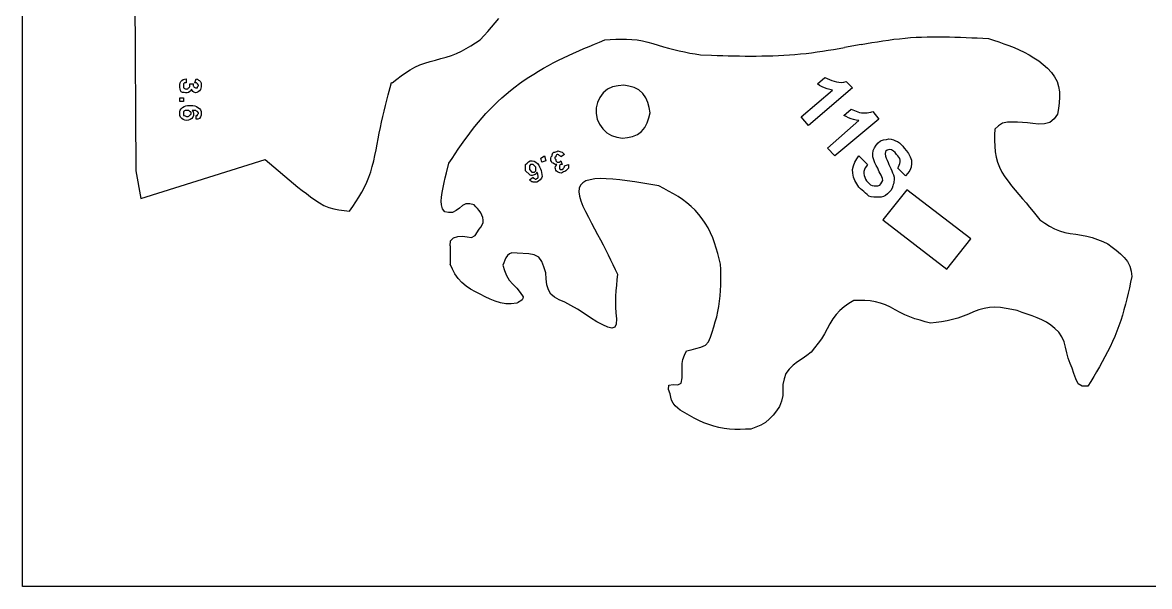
# Model space of a CAD drawing. Extents: x -314 to 250, y -186 to 186.
# Drawn here: x -314.4 to -239.8, y -184.2 to -146.9 of the extents above; entities that cross this region are included whole.
import ezdxf

# ---------------------------------------------------------------- set-up
doc = ezdxf.new("R2010")
doc.units = 0
doc.header["$MEASUREMENT"] = 0
doc.layers.get('0').update_dxf_attribs({"linetype": 'CONTINUOUS'})

msp = doc.modelspace()

# ---------------------------------------------------------------- linework, layer by layer
for p, q in [((-314.385, -184.209), (-314.385, -3.625)), ((-307.476, -47.812), (-306.89, -156.696)), ((-283.338, -147.182), (-283.093, -146.899)), ((-283.093, -146.899), (-282.85, -146.615)), ((-283.832, -147.746), (-283.585, -147.465)), ((-283.585, -147.465), (-283.338, -147.182)), ((-285.015, -148.595), (-284.701, -148.412)), ((-284.701, -148.412), (-284.389, -148.222)), ((-284.389, -148.222), (-284.08, -148.027)), ((-284.08, -148.027), (-283.832, -147.746)), ((-277.218, -148.603), (-276.874, -148.457)), ((-276.874, -148.457), (-276.529, -148.313)), ((-276.529, -148.313), (-276.184, -148.17)), ((-276.184, -148.17), (-275.838, -148.027)), ((-275.838, -148.027), (-275.477, -148.003)), ((-275.477, -148.003), (-275.116, -147.983)), ((-275.116, -147.983), (-274.757, -147.971)), ((-274.757, -147.971), (-274.399, -147.973)), ((-274.399, -147.973), (-274.043, -147.992)), ((-274.043, -147.992), (-273.691, -148.032)), ((-273.691, -148.032), (-273.341, -148.096)), ((-273.341, -148.096), (-272.994, -148.179)), ((-272.994, -148.179), (-272.649, -148.275)), ((-272.649, -148.275), (-272.304, -148.378)), ((-272.304, -148.378), (-271.959, -148.482)), ((-258.878, -148.335), (-259.967, -148.53)), ((-258.878, -148.335), (-258.514, -148.271)), ((-258.514, -148.271), (-258.151, -148.209)), ((-258.151, -148.209), (-257.787, -148.149)), ((-257.787, -148.149), (-257.423, -148.092)), ((-257.423, -148.092), (-257.059, -148.04)), ((-257.059, -148.04), (-256.695, -147.991)), ((-256.695, -147.991), (-256.33, -147.948)), ((-256.33, -147.948), (-255.965, -147.911)), ((-255.965, -147.911), (-255.599, -147.88)), ((-255.599, -147.88), (-255.233, -147.856)), ((-255.233, -147.856), (-254.867, -147.838)), ((-254.867, -147.838), (-254.499, -147.826)), ((-254.499, -147.826), (-254.132, -147.82)), ((-254.132, -147.82), (-253.764, -147.818)), ((-253.764, -147.818), (-253.396, -147.821)), ((-253.396, -147.821), (-253.028, -147.827)), ((-253.028, -147.827), (-252.659, -147.837)), ((-252.659, -147.837), (-252.29, -147.85)), ((-252.29, -147.85), (-251.921, -147.865)), ((-251.921, -147.865), (-251.552, -147.882)), ((-251.552, -147.882), (-251.183, -147.901)), ((-251.183, -147.901), (-250.444, -147.941)), ((-250.444, -147.941), (-250.102, -148.051)), ((-250.102, -148.051), (-249.76, -148.164)), ((-249.76, -148.164), (-249.42, -148.281)), ((-249.42, -148.281), (-249.081, -148.405)), ((-249.081, -148.405), (-248.744, -148.538)), ((-286.691, -149.27), (-286.34, -149.171)), ((-286.34, -149.171), (-285.996, -149.056)), ((-285.996, -149.056), (-285.661, -148.921)), ((-285.661, -148.921), (-285.335, -148.765)), ((-285.335, -148.765), (-285.015, -148.595)), ((-278.579, -149.217), (-278.241, -149.058)), ((-278.241, -149.058), (-277.902, -148.903)), ((-277.902, -148.903), (-277.56, -148.752)), ((-277.56, -148.752), (-277.218, -148.603)), ((-271.959, -148.482), (-271.613, -148.582)), ((-271.613, -148.582), (-271.266, -148.672)), ((-271.266, -148.672), (-270.917, -148.753)), ((-270.917, -148.753), (-270.566, -148.827)), ((-270.566, -148.827), (-270.215, -148.896)), ((-270.215, -148.896), (-269.863, -148.962)), ((-269.863, -148.962), (-269.511, -149.026)), ((-269.511, -149.026), (-268.772, -149.049)), ((-268.772, -149.049), (-268.403, -149.061)), ((-268.403, -149.061), (-268.033, -149.071)), ((-268.033, -149.071), (-267.664, -149.08)), ((-267.664, -149.08), (-267.295, -149.088)), ((-267.295, -149.088), (-266.925, -149.093)), ((-266.925, -149.093), (-266.557, -149.097)), ((-266.557, -149.097), (-266.188, -149.099)), ((-266.188, -149.099), (-265.819, -149.097)), ((-265.819, -149.097), (-265.451, -149.093)), ((-265.451, -149.093), (-265.083, -149.086)), ((-265.083, -149.086), (-264.715, -149.075)), ((-264.715, -149.075), (-264.348, -149.06)), ((-264.348, -149.06), (-263.981, -149.041)), ((-263.981, -149.041), (-263.614, -149.018)), ((-263.614, -149.018), (-263.248, -148.99)), ((-263.248, -148.99), (-262.882, -148.957)), ((-262.882, -148.957), (-262.516, -148.919)), ((-262.516, -148.919), (-262.151, -148.875)), ((-262.151, -148.875), (-261.786, -148.826)), ((-261.786, -148.826), (-261.422, -148.773)), ((-261.422, -148.773), (-261.058, -148.716)), ((-261.058, -148.716), (-260.694, -148.656)), ((-260.694, -148.656), (-260.331, -148.594)), ((-260.331, -148.594), (-259.967, -148.53)), ((-248.744, -148.538), (-248.411, -148.682)), ((-248.411, -148.682), (-248.08, -148.84)), ((-248.08, -148.84), (-247.754, -149.014)), ((-247.754, -149.014), (-247.432, -149.206)), ((-288.72, -150.01), (-288.406, -149.835)), ((-288.406, -149.835), (-288.08, -149.685)), ((-288.08, -149.685), (-287.742, -149.562)), ((-287.742, -149.562), (-287.395, -149.457)), ((-287.395, -149.457), (-287.043, -149.363)), ((-287.043, -149.363), (-286.691, -149.27)), ((-280.226, -150.093), (-279.903, -149.905)), ((-279.903, -149.905), (-279.576, -149.723)), ((-279.576, -149.723), (-279.246, -149.549)), ((-279.246, -149.549), (-278.914, -149.38)), ((-278.914, -149.38), (-278.579, -149.217)), ((-247.432, -149.206), (-247.115, -149.418)), ((-247.115, -149.418), (-246.811, -149.65)), ((-246.811, -149.65), (-246.528, -149.903)), ((-246.528, -149.903), (-246.275, -150.176)), ((-303.835, -150.718), (-303.753, -150.658)), ((-303.753, -150.658), (-303.66, -150.622)), ((-303.66, -150.622), (-303.56, -150.61)), ((-303.56, -150.61), (-303.56, -150.861)), ((-302.977, -150.861), (-302.895, -150.61)), ((-302.895, -150.61), (-302.848, -150.62)), ((-302.848, -150.62), (-302.803, -150.637)), ((-302.803, -150.637), (-302.762, -150.664)), ((-302.762, -150.664), (-302.726, -150.695)), ((-302.726, -150.695), (-302.68, -150.711)), ((-289.907, -150.861), (-289.616, -150.636)), ((-289.616, -150.636), (-289.323, -150.415)), ((-289.323, -150.415), (-289.025, -150.205)), ((-289.025, -150.205), (-288.72, -150.01)), ((-281.171, -150.701), (-280.86, -150.491)), ((-280.86, -150.491), (-280.545, -150.288)), ((-280.545, -150.288), (-280.226, -150.093)), ((-261.768, -150.944), (-261.27, -150.528)), ((-261.27, -150.528), (-261.119, -150.593)), ((-261.119, -150.593), (-260.967, -150.651)), ((-260.967, -150.651), (-260.812, -150.706)), ((-246.275, -150.176), (-246.063, -150.468)), ((-246.063, -150.468), (-245.899, -150.78)), ((-303.977, -151.075), (-303.974, -150.975)), ((-303.975, -151.176), (-303.977, -151.075)), ((-303.959, -151.274), (-303.975, -151.176)), ((-303.974, -150.975), (-303.956, -150.876)), ((-303.932, -151.374), (-303.959, -151.274)), ((-303.956, -150.876), (-303.905, -150.789)), ((-303.88, -151.457), (-303.932, -151.374)), ((-303.905, -150.789), (-303.835, -150.718)), ((-303.706, -150.92), (-303.728, -150.944)), ((-303.728, -150.944), (-303.728, -151.027)), ((-303.728, -151.027), (-303.728, -151.192)), ((-303.728, -151.192), (-303.694, -151.221)), ((-303.682, -150.898), (-303.706, -150.92)), ((-303.694, -151.221), (-303.658, -151.247)), ((-303.655, -150.878), (-303.682, -150.898)), ((-303.658, -151.247), (-303.618, -151.266)), ((-303.625, -150.865), (-303.655, -150.878)), ((-303.593, -150.86), (-303.625, -150.865)), ((-303.618, -151.266), (-303.575, -151.277)), ((-303.56, -150.861), (-303.593, -150.86)), ((-303.575, -151.277), (-303.532, -151.279)), ((-303.532, -151.279), (-303.487, -151.276)), ((-303.487, -151.276), (-303.44, -151.268)), ((-303.44, -151.268), (-303.411, -151.238)), ((-303.411, -151.238), (-303.397, -151.195)), ((-303.397, -151.195), (-303.357, -151.179)), ((-303.31, -151.443), (-303.392, -151.501)), ((-303.357, -151.179), (-303.322, -151.153)), ((-303.322, -151.153), (-303.312, -151.109)), ((-303.312, -151.109), (-303.312, -150.944)), ((-303.312, -150.944), (-303.06, -150.944)), ((-303.236, -151.387), (-303.31, -151.443)), ((-303.229, -151.28), (-303.236, -151.387)), ((-303.188, -151.335), (-303.229, -151.28)), ((-303.117, -151.447), (-303.188, -151.335)), ((-303.085, -150.981), (-303.098, -151.019)), ((-303.098, -151.019), (-303.092, -151.06)), ((-303.092, -151.06), (-303.07, -151.097)), ((-303.06, -150.944), (-303.085, -150.981)), ((-303.07, -151.097), (-303.043, -151.129)), ((-303.043, -151.129), (-303.012, -151.157)), ((-303.012, -151.157), (-302.977, -151.181)), ((-302.943, -150.861), (-302.977, -150.861)), ((-302.977, -151.181), (-302.938, -151.192)), ((-302.909, -150.863), (-302.943, -150.861)), ((-302.938, -151.192), (-302.895, -151.192)), ((-302.872, -150.869), (-302.909, -150.863)), ((-302.895, -151.192), (-302.812, -151.192)), ((-302.841, -150.882), (-302.872, -150.869)), ((-302.822, -150.909), (-302.841, -150.882)), ((-302.812, -150.944), (-302.822, -150.909)), ((-302.729, -151.027), (-302.812, -150.944)), ((-302.812, -151.192), (-302.805, -151.161)), ((-302.805, -151.161), (-302.792, -151.133)), ((-302.792, -151.133), (-302.771, -151.11)), ((-302.771, -151.11), (-302.75, -151.086)), ((-302.68, -151.394), (-302.754, -151.462)), ((-302.75, -151.086), (-302.737, -151.058)), ((-302.737, -151.058), (-302.729, -151.027)), ((-302.68, -150.711), (-302.645, -150.742)), ((-302.612, -151.319), (-302.68, -151.394)), ((-302.645, -150.742), (-302.621, -150.786)), ((-302.621, -150.786), (-302.592, -150.825)), ((-302.572, -151.228), (-302.612, -151.319)), ((-302.592, -150.825), (-302.561, -150.861)), ((-302.562, -151.127), (-302.572, -151.228)), ((-302.561, -151.027), (-302.562, -151.127)), ((-302.561, -150.861), (-302.561, -151.027)), ((-290.175, -151.662), (-289.99, -150.944)), ((-289.992, -150.919), (-289.99, -150.894)), ((-289.99, -150.944), (-289.992, -150.919)), ((-289.99, -150.894), (-289.978, -150.874)), ((-289.978, -150.874), (-289.957, -150.861)), ((-289.957, -150.861), (-289.933, -150.858)), ((-289.933, -150.858), (-289.907, -150.861)), ((-282.363, -151.611), (-282.073, -151.373)), ((-282.073, -151.373), (-281.778, -151.142)), ((-281.778, -151.142), (-281.477, -150.918)), ((-281.477, -150.918), (-281.171, -150.701)), ((-275.651, -151.299), (-275.938, -151.536)), ((-275.321, -151.146), (-275.651, -151.299)), ((-274.962, -151.068), (-275.321, -151.146)), ((-274.588, -151.027), (-274.962, -151.068)), ((-274.239, -151.089), (-274.588, -151.027)), ((-273.903, -151.183), (-274.239, -151.089)), ((-273.595, -151.34), (-273.903, -151.183)), ((-273.328, -151.571), (-273.595, -151.34)), ((-262.85, -153.111), (-260.767, -151.361)), ((-259.437, -151.192), (-262.351, -153.696)), ((-261.615, -151.043), (-261.768, -150.944)), ((-261.457, -151.133), (-261.615, -151.043)), ((-261.291, -151.207), (-261.457, -151.133)), ((-261.118, -151.266), (-261.291, -151.207)), ((-260.943, -151.316), (-261.118, -151.266)), ((-260.767, -151.361), (-260.943, -151.316)), ((-260.812, -150.706), (-260.657, -150.758)), ((-260.657, -150.758), (-260.499, -150.803)), ((-260.499, -150.803), (-260.338, -150.832)), ((-260.338, -150.832), (-260.174, -150.842)), ((-260.174, -150.842), (-260.012, -150.822)), ((-260.012, -150.822), (-259.854, -150.776)), ((-259.854, -150.776), (-259.437, -151.192)), ((-245.899, -150.78), (-245.793, -151.11)), ((-245.793, -151.11), (-245.742, -151.457)), ((-303.976, -151.86), (-303.728, -151.86)), ((-303.976, -152.112), (-303.976, -151.86)), ((-303.728, -152.112), (-303.976, -152.112)), ((-303.789, -151.502), (-303.88, -151.457)), ((-303.69, -151.521), (-303.789, -151.502)), ((-303.728, -151.86), (-303.728, -152.112)), ((-303.59, -151.526), (-303.69, -151.521)), ((-303.489, -151.525), (-303.59, -151.526)), ((-303.392, -151.501), (-303.489, -151.525)), ((-303.037, -151.499), (-303.117, -151.447)), ((-302.939, -151.526), (-303.037, -151.499)), ((-302.84, -151.514), (-302.939, -151.526)), ((-302.754, -151.462), (-302.84, -151.514)), ((-290.357, -152.382), (-290.267, -152.022)), ((-290.267, -152.022), (-290.175, -151.662)), ((-283.195, -152.366), (-282.924, -152.107)), ((-282.924, -152.107), (-282.647, -151.856)), ((-282.647, -151.856), (-282.363, -151.611)), ((-276.326, -152.174), (-276.409, -152.535)), ((-276.167, -151.835), (-276.326, -152.174)), ((-275.938, -151.536), (-276.167, -151.835)), ((-273.118, -151.857), (-273.328, -151.571)), ((-272.979, -152.176), (-273.118, -151.857)), ((-272.896, -152.514), (-272.979, -152.176)), ((-245.76, -152.188), (-245.808, -152.565)), ((-245.734, -151.817), (-245.76, -152.188)), ((-245.742, -151.457), (-245.734, -151.817)), ((-303.977, -152.918), (-303.975, -152.799)), ((-303.97, -153.038), (-303.977, -152.918)), ((-303.975, -152.799), (-303.952, -152.68)), ((-303.952, -152.68), (-303.884, -152.584)), ((-303.884, -152.584), (-303.787, -152.51)), ((-303.787, -152.51), (-303.689, -152.442)), ((-303.693, -152.747), (-303.728, -152.776)), ((-303.728, -152.776), (-303.728, -153.028)), ((-303.655, -152.723), (-303.693, -152.747)), ((-303.689, -152.442), (-303.578, -152.397)), ((-303.613, -152.706), (-303.655, -152.723)), ((-303.568, -152.697), (-303.613, -152.706)), ((-303.578, -152.397), (-303.46, -152.371)), ((-303.522, -152.694), (-303.568, -152.697)), ((-303.477, -152.693), (-303.522, -152.694)), ((-303.423, -152.695), (-303.477, -152.693)), ((-303.46, -152.371), (-303.341, -152.361)), ((-303.365, -152.701), (-303.423, -152.695)), ((-303.328, -152.736), (-303.365, -152.701)), ((-303.341, -152.361), (-303.222, -152.361)), ((-303.303, -152.782), (-303.328, -152.736)), ((-303.25, -152.801), (-303.303, -152.782)), ((-303.23, -152.852), (-303.25, -152.801)), ((-303.248, -152.958), (-303.229, -152.907)), ((-303.229, -152.907), (-303.23, -152.852)), ((-303.222, -152.361), (-303.102, -152.373)), ((-303.146, -152.693), (-303.079, -152.792)), ((-303.087, -152.693), (-303.146, -152.693)), ((-303.102, -152.373), (-302.983, -152.395)), ((-303.028, -152.695), (-303.087, -152.693)), ((-303.079, -152.792), (-303.061, -152.911)), ((-303.061, -152.911), (-303.064, -153.03)), ((-302.969, -152.7), (-303.028, -152.695)), ((-302.983, -152.395), (-302.87, -152.434)), ((-302.911, -152.713), (-302.969, -152.7)), ((-302.859, -152.74), (-302.911, -152.713)), ((-302.87, -152.434), (-302.769, -152.498)), ((-302.812, -152.776), (-302.859, -152.74)), ((-302.729, -152.863), (-302.812, -152.776)), ((-302.771, -152.945), (-302.75, -152.922)), ((-302.769, -152.498), (-302.672, -152.571)), ((-302.75, -152.922), (-302.737, -152.894)), ((-302.737, -152.894), (-302.729, -152.863)), ((-302.672, -152.571), (-302.597, -152.661)), ((-302.597, -152.661), (-302.567, -152.779)), ((-302.567, -152.779), (-302.561, -152.899)), ((-302.561, -152.899), (-302.563, -153.018)), ((-290.531, -153.106), (-290.445, -152.743)), ((-290.445, -152.743), (-290.357, -152.382)), ((-283.964, -153.18), (-283.715, -152.902)), ((-283.715, -152.902), (-283.459, -152.631)), ((-283.459, -152.631), (-283.195, -152.366)), ((-276.409, -152.535), (-276.412, -152.904)), ((-276.412, -152.904), (-276.336, -153.267)), ((-272.923, -153.196), (-272.842, -152.863)), ((-272.842, -152.863), (-272.896, -152.514)), ((-260.019, -153.028), (-259.52, -152.611)), ((-259.52, -152.611), (-259.411, -152.659)), ((-259.411, -152.659), (-259.302, -152.704)), ((-259.302, -152.704), (-259.191, -152.746)), ((-259.191, -152.746), (-259.079, -152.785)), ((-259.079, -152.785), (-258.967, -152.824)), ((-258.967, -152.824), (-258.855, -152.863)), ((-258.855, -152.863), (-258.729, -152.862)), ((-258.729, -152.862), (-258.602, -152.859)), ((-258.602, -152.859), (-258.475, -152.852)), ((-258.475, -152.852), (-258.35, -152.837)), ((-258.35, -152.837), (-258.226, -152.81)), ((-258.226, -152.81), (-258.104, -152.776)), ((-258.104, -152.776), (-257.687, -153.279)), ((-245.808, -152.565), (-245.867, -152.945)), ((-303.93, -153.15), (-303.97, -153.038)), ((-303.847, -153.237), (-303.93, -153.15)), ((-303.744, -153.298), (-303.847, -153.237)), ((-303.631, -153.34), (-303.744, -153.298)), ((-303.728, -153.028), (-303.675, -153.04)), ((-303.675, -153.04), (-303.623, -153.058)), ((-303.513, -153.362), (-303.631, -153.34)), ((-303.623, -153.058), (-303.574, -153.083)), ((-303.574, -153.083), (-303.523, -153.104)), ((-303.523, -153.104), (-303.469, -153.11)), ((-303.395, -153.345), (-303.513, -153.362)), ((-303.469, -153.11), (-303.415, -153.097)), ((-303.415, -153.097), (-303.366, -153.072)), ((-303.285, -153.296), (-303.395, -153.345)), ((-303.366, -153.072), (-303.323, -153.038)), ((-303.323, -153.038), (-303.283, -153)), ((-303.185, -153.231), (-303.285, -153.296)), ((-303.283, -153), (-303.248, -152.958)), ((-303.103, -153.143), (-303.185, -153.231)), ((-303.064, -153.03), (-303.103, -153.143)), ((-302.895, -153.279), (-302.895, -153.028)), ((-302.895, -153.028), (-302.812, -153.028)), ((-302.774, -153.275), (-302.895, -153.279)), ((-302.812, -153.028), (-302.805, -152.996)), ((-302.805, -152.996), (-302.792, -152.968)), ((-302.792, -152.968), (-302.771, -152.945)), ((-302.67, -153.23), (-302.774, -153.275)), ((-302.598, -153.131), (-302.67, -153.23)), ((-302.563, -153.018), (-302.598, -153.131)), ((-290.693, -153.834), (-290.614, -153.469)), ((-290.614, -153.469), (-290.531, -153.106)), ((-284.44, -153.754), (-284.205, -153.464)), ((-284.205, -153.464), (-283.964, -153.18)), ((-276.336, -153.267), (-276.19, -153.612)), ((-276.19, -153.612), (-275.979, -153.925)), ((-273.189, -153.819), (-273.031, -153.519)), ((-273.031, -153.519), (-272.923, -153.196)), ((-262.351, -153.696), (-262.85, -153.111)), ((-261.1, -155.197), (-259.02, -153.361)), ((-257.687, -153.279), (-260.601, -155.696)), ((-259.861, -153.106), (-260.019, -153.028)), ((-259.701, -153.182), (-259.861, -153.106)), ((-259.538, -153.252), (-259.701, -153.182)), ((-259.37, -153.308), (-259.538, -153.252)), ((-259.197, -153.342), (-259.37, -153.308)), ((-259.02, -153.361), (-259.197, -153.342)), ((-249.503, -153.55), (-249.778, -153.719)), ((-249.188, -153.476), (-249.503, -153.55)), ((-248.852, -153.466), (-249.188, -153.476)), ((-248.517, -153.48), (-248.852, -153.466)), ((-248.189, -153.502), (-248.517, -153.48)), ((-247.865, -153.527), (-248.189, -153.502)), ((-247.498, -153.573), (-247.865, -153.527)), ((-247.122, -153.599), (-247.498, -153.573)), ((-246.734, -153.583), (-247.122, -153.599)), ((-246.371, -153.486), (-246.734, -153.583)), ((-246.088, -153.26), (-246.371, -153.486)), ((-245.867, -152.945), (-246.088, -153.26)), ((-290.841, -154.57), (-290.769, -154.201)), ((-290.769, -154.201), (-290.693, -153.834)), ((-285.109, -154.649), (-284.891, -154.347)), ((-284.891, -154.347), (-284.668, -154.048)), ((-284.668, -154.048), (-284.44, -153.754)), ((-275.979, -153.925), (-275.711, -154.182)), ((-275.711, -154.182), (-275.394, -154.359)), ((-275.394, -154.359), (-275.042, -154.462)), ((-274.327, -154.493), (-273.995, -154.425)), ((-273.995, -154.425), (-273.685, -154.292)), ((-273.685, -154.292), (-273.411, -154.083)), ((-273.411, -154.083), (-273.189, -153.819)), ((-250.036, -154.321), (-250.038, -154.696)), ((-250.028, -153.944), (-250.036, -154.321)), ((-249.778, -153.719), (-250.028, -153.944)), ((-290.982, -155.309), (-290.911, -154.94)), ((-290.911, -154.94), (-290.841, -154.57)), ((-285.536, -155.263), (-285.324, -154.955)), ((-285.324, -154.955), (-285.109, -154.649)), ((-275.042, -154.462), (-274.671, -154.529)), ((-274.671, -154.529), (-274.327, -154.493)), ((-258.07, -155.361), (-257.991, -155.171)), ((-257.991, -155.171), (-257.882, -154.994)), ((-257.882, -154.994), (-257.751, -154.834)), ((-257.751, -154.834), (-257.586, -154.712)), ((-257.586, -154.712), (-257.392, -154.641)), ((-257.392, -154.641), (-257.188, -154.612)), ((-257.188, -154.612), (-257.036, -154.58)), ((-257.036, -154.58), (-256.884, -154.592)), ((-256.884, -154.592), (-256.736, -154.64)), ((-256.736, -154.64), (-256.594, -154.7)), ((-256.594, -154.7), (-256.454, -154.764)), ((-256.454, -154.764), (-256.324, -154.846)), ((-256.324, -154.846), (-256.212, -154.952)), ((-256.212, -154.952), (-256.114, -155.072)), ((-256.114, -155.072), (-256.024, -155.197)), ((-250.038, -154.696), (-250.026, -155.066)), ((-250.026, -155.066), (-249.995, -155.43)), ((-291.139, -156.042), (-291.057, -155.677)), ((-291.057, -155.677), (-290.982, -155.309)), ((-286.16, -156.196), (-285.953, -155.884)), ((-285.953, -155.884), (-285.745, -155.573)), ((-285.745, -155.573), (-285.536, -155.263)), ((-280.084, -155.862), (-279.833, -155.696)), ((-279.999, -156.113), (-280.084, -155.862)), ((-279.833, -155.696), (-279.751, -156.031)), ((-279.415, -155.935), (-279.403, -155.849)), ((-279.403, -155.849), (-279.379, -155.77)), ((-279.379, -155.77), (-279.333, -155.696)), ((-279.333, -155.696), (-279.327, -155.629)), ((-279.327, -155.629), (-279.31, -155.565)), ((-279.31, -155.565), (-279.272, -155.509)), ((-279.272, -155.509), (-279.218, -155.47)), ((-279.218, -155.47), (-279.154, -155.451)), ((-279.154, -155.451), (-279.086, -155.445)), ((-279.136, -155.8), (-279.147, -155.848)), ((-279.147, -155.848), (-279.119, -155.897)), ((-279.087, -155.78), (-279.136, -155.8)), ((-279.119, -155.897), (-279.089, -155.937)), ((-279.083, -155.729), (-279.087, -155.78)), ((-279.086, -155.445), (-279.022, -155.407)), ((-279.065, -155.681), (-279.083, -155.729)), ((-279.032, -155.637), (-279.065, -155.681)), ((-278.99, -155.612), (-279.032, -155.637)), ((-279.022, -155.407), (-278.951, -155.383)), ((-278.937, -155.618), (-278.99, -155.612)), ((-278.951, -155.383), (-278.875, -155.385)), ((-278.891, -155.642), (-278.937, -155.618)), ((-278.856, -155.684), (-278.891, -155.642)), ((-278.875, -155.385), (-278.808, -155.415)), ((-278.809, -155.7), (-278.856, -155.684)), ((-278.767, -155.729), (-278.809, -155.7)), ((-278.808, -155.415), (-278.741, -155.449)), ((-278.752, -155.779), (-278.767, -155.729)), ((-278.5, -155.614), (-278.752, -155.779)), ((-278.741, -155.449), (-278.67, -155.469)), ((-278.67, -155.469), (-278.608, -155.511)), ((-278.608, -155.511), (-278.553, -155.563)), ((-278.553, -155.563), (-278.5, -155.614)), ((-260.601, -155.696), (-261.1, -155.197)), ((-259.289, -156.125), (-259.163, -155.905)), ((-259.163, -155.905), (-259.02, -155.696)), ((-259.02, -155.696), (-258.438, -156.279)), ((-258.104, -155.566), (-258.07, -155.361)), ((-258.086, -155.771), (-258.104, -155.566)), ((-258.034, -155.971), (-258.086, -155.771)), ((-257.259, -155.412), (-257.272, -155.567)), ((-257.272, -155.567), (-257.253, -155.715)), ((-257.139, -155.328), (-257.259, -155.412)), ((-257.253, -155.715), (-257.207, -155.859)), ((-257.207, -155.859), (-257.151, -155.999)), ((-256.999, -155.28), (-257.139, -155.328)), ((-256.857, -155.312), (-256.999, -155.28)), ((-256.727, -155.398), (-256.857, -155.312)), ((-256.611, -155.491), (-256.727, -155.398)), ((-256.523, -155.614), (-256.611, -155.491)), ((-256.446, -155.699), (-256.523, -155.614)), ((-256.375, -155.787), (-256.446, -155.699)), ((-256.316, -155.885), (-256.375, -155.787)), ((-256.277, -155.992), (-256.316, -155.885)), ((-256.024, -155.197), (-255.868, -155.371)), ((-255.868, -155.371), (-255.727, -155.557)), ((-255.727, -155.557), (-255.617, -155.763)), ((-255.617, -155.763), (-255.546, -155.986)), ((-249.995, -155.43), (-249.936, -155.784)), ((-249.936, -155.784), (-249.844, -156.128)), ((-306.56, -158.531), (-298.317, -155.945)), ((-298.317, -155.945), (-296.152, -157.78)), ((-291.334, -156.759), (-291.23, -156.403)), ((-291.23, -156.403), (-291.139, -156.042)), ((-286.32, -156.836), (-286.16, -156.196)), ((-281.083, -156.279), (-280.988, -156.188)), ((-281.083, -156.696), (-281.083, -156.279)), ((-280.988, -156.188), (-280.883, -156.107)), ((-280.883, -156.107), (-280.77, -156.036)), ((-280.749, -156.279), (-280.832, -156.361)), ((-280.832, -156.361), (-280.832, -156.613)), ((-280.832, -156.613), (-280.667, -156.778)), ((-280.77, -156.036), (-280.64, -156.035)), ((-280.584, -156.279), (-280.749, -156.279)), ((-280.64, -156.035), (-280.511, -156.059)), ((-280.415, -156.447), (-280.584, -156.279)), ((-280.511, -156.059), (-280.396, -156.126)), ((-280.415, -156.696), (-280.415, -156.447)), ((-280.396, -156.126), (-280.291, -156.207)), ((-280.291, -156.207), (-280.211, -156.31)), ((-280.211, -156.31), (-280.153, -156.43)), ((-280.153, -156.43), (-280.106, -156.553)), ((-280.106, -156.553), (-280.06, -156.677)), ((-279.751, -156.031), (-279.999, -156.113)), ((-279.419, -156.021), (-279.415, -155.935)), ((-279.372, -156.089), (-279.419, -156.021)), ((-279.323, -156.161), (-279.372, -156.089)), ((-279.247, -156.198), (-279.323, -156.161)), ((-279.178, -156.248), (-279.247, -156.198)), ((-279.1, -156.275), (-279.178, -156.248)), ((-279.121, -156.49), (-279.097, -156.409)), ((-279.101, -156.57), (-279.121, -156.49)), ((-279.075, -156.653), (-279.101, -156.57)), ((-279.007, -156.276), (-279.1, -156.275)), ((-279.097, -156.409), (-279.026, -156.326)), ((-279.089, -155.937), (-279.085, -155.987)), ((-279.085, -155.987), (-279.071, -156.037)), ((-279.035, -156.727), (-279.075, -156.653)), ((-279.071, -156.037), (-279.038, -156.078)), ((-279.038, -156.078), (-279, -156.113)), ((-279.026, -156.326), (-279.007, -156.276)), ((-279, -156.113), (-278.835, -156.113)), ((-278.835, -156.113), (-278.752, -156.031)), ((-278.825, -156.326), (-278.835, -156.361)), ((-278.835, -156.361), (-278.835, -156.53)), ((-278.835, -156.53), (-278.832, -156.552)), ((-278.832, -156.552), (-278.824, -156.572)), ((-278.805, -156.299), (-278.825, -156.326)), ((-278.824, -156.572), (-278.812, -156.59)), ((-278.812, -156.59), (-278.794, -156.601)), ((-278.774, -156.286), (-278.805, -156.299)), ((-278.794, -156.601), (-278.774, -156.608)), ((-278.738, -156.281), (-278.774, -156.286)), ((-278.774, -156.608), (-278.752, -156.613)), ((-278.752, -156.031), (-278.669, -156.279)), ((-278.752, -156.613), (-278.669, -156.613)), ((-278.703, -156.279), (-278.738, -156.281)), ((-278.669, -156.279), (-278.703, -156.279)), ((-278.669, -156.613), (-278.632, -156.604)), ((-278.632, -156.604), (-278.603, -156.583)), ((-278.603, -156.583), (-278.589, -156.549)), ((-278.589, -156.549), (-278.579, -156.516)), ((-278.579, -156.516), (-278.552, -156.491)), ((-278.552, -156.491), (-278.523, -156.466)), ((-278.523, -156.466), (-278.506, -156.434)), ((-278.506, -156.434), (-278.5, -156.398)), ((-278.5, -156.361), (-278.252, -156.279)), ((-278.5, -156.398), (-278.5, -156.361)), ((-278.252, -156.53), (-278.417, -156.696)), ((-278.252, -156.279), (-278.252, -156.53)), ((-259.433, -156.608), (-259.383, -156.36)), ((-259.424, -156.861), (-259.433, -156.608)), ((-259.383, -156.36), (-259.289, -156.125)), ((-258.65, -156.609), (-258.68, -156.737)), ((-258.598, -156.487), (-258.65, -156.609)), ((-258.525, -156.379), (-258.598, -156.487)), ((-258.438, -156.279), (-258.525, -156.379)), ((-257.96, -156.164), (-258.034, -155.971)), ((-257.869, -156.349), (-257.96, -156.164)), ((-257.77, -156.53), (-257.869, -156.349)), ((-257.723, -156.646), (-257.77, -156.53)), ((-257.666, -156.758), (-257.723, -156.646)), ((-257.151, -155.999), (-257.09, -156.137)), ((-257.09, -156.137), (-257.026, -156.273)), ((-257.026, -156.273), (-256.961, -156.409)), ((-256.961, -156.409), (-256.898, -156.547)), ((-256.898, -156.547), (-256.84, -156.686)), ((-256.438, -156.53), (-256.388, -156.428)), ((-255.938, -157.03), (-256.438, -156.53)), ((-256.388, -156.428), (-256.342, -156.324)), ((-256.342, -156.324), (-256.303, -156.217)), ((-256.303, -156.217), (-256.275, -156.105)), ((-256.275, -156.105), (-256.277, -155.992)), ((-255.649, -156.665), (-255.782, -156.856)), ((-255.559, -156.449), (-255.649, -156.665)), ((-255.525, -156.218), (-255.559, -156.449)), ((-255.546, -155.986), (-255.525, -156.218)), ((-249.844, -156.128), (-249.714, -156.459)), ((-249.714, -156.459), (-249.549, -156.779)), ((-306.89, -156.696), (-306.56, -158.531)), ((-291.59, -157.451), (-291.453, -157.109)), ((-291.453, -157.109), (-291.334, -156.759)), ((-286.476, -157.477), (-286.399, -157.156)), ((-286.399, -157.156), (-286.32, -156.836)), ((-280.832, -156.947), (-281.083, -156.696)), ((-280.773, -156.983), (-280.832, -156.947)), ((-280.832, -157.281), (-280.584, -157.112)), ((-280.796, -157.316), (-280.832, -157.281)), ((-280.759, -157.351), (-280.796, -157.316)), ((-280.709, -157.007), (-280.773, -156.983)), ((-280.721, -157.385), (-280.759, -157.351)), ((-280.68, -157.415), (-280.721, -157.385)), ((-280.64, -157.011), (-280.709, -157.007)), ((-280.667, -156.778), (-280.501, -156.778)), ((-280.575, -156.988), (-280.64, -157.011)), ((-280.584, -157.112), (-280.56, -157.176)), ((-280.516, -156.954), (-280.575, -156.988)), ((-280.56, -157.176), (-280.497, -157.2)), ((-280.451, -156.933), (-280.516, -156.954)), ((-280.501, -156.778), (-280.415, -156.696)), ((-280.497, -157.2), (-280.447, -157.248)), ((-280.39, -156.905), (-280.451, -156.933)), ((-280.447, -157.248), (-280.382, -157.245)), ((-280.351, -156.842), (-280.39, -156.905)), ((-280.382, -157.245), (-280.332, -157.198)), ((-280.333, -156.779), (-280.351, -156.842)), ((-280.308, -156.81), (-280.333, -156.779)), ((-280.332, -157.198), (-280.27, -157.171)), ((-280.218, -157.38), (-280.332, -157.447)), ((-280.281, -156.898), (-280.308, -156.81)), ((-280.262, -156.975), (-280.281, -156.898)), ((-280.27, -157.171), (-280.25, -157.106)), ((-280.252, -157.037), (-280.262, -156.975)), ((-280.25, -157.106), (-280.252, -157.037)), ((-280.12, -157.293), (-280.218, -157.38)), ((-280.034, -157.189), (-280.12, -157.293)), ((-280.06, -156.677), (-280.023, -156.803)), ((-279.995, -157.067), (-280.034, -157.189)), ((-280.023, -156.803), (-280.007, -156.934)), ((-280.007, -156.934), (-279.995, -157.067)), ((-278.96, -156.766), (-279.035, -156.727)), ((-278.881, -156.797), (-278.96, -156.766)), ((-278.806, -156.838), (-278.881, -156.797)), ((-278.72, -156.844), (-278.806, -156.838)), ((-278.642, -156.809), (-278.72, -156.844)), ((-278.566, -156.772), (-278.642, -156.809)), ((-278.485, -156.748), (-278.566, -156.772)), ((-278.417, -156.696), (-278.485, -156.748)), ((-277.085, -157.365), (-277.298, -157.483)), ((-276.818, -157.282), (-277.085, -157.365)), ((-276.501, -157.232), (-276.818, -157.282)), ((-276.141, -157.211), (-276.501, -157.232)), ((-275.741, -157.215), (-276.141, -157.211)), ((-275.307, -157.242), (-275.741, -157.215)), ((-274.844, -157.288), (-275.307, -157.242)), ((-274.356, -157.351), (-274.844, -157.288)), ((-273.848, -157.426), (-274.356, -157.351)), ((-259.367, -157.108), (-259.424, -156.861)), ((-259.277, -157.345), (-259.367, -157.108)), ((-259.158, -157.567), (-259.277, -157.345)), ((-258.68, -156.737), (-258.686, -156.869)), ((-258.686, -156.869), (-258.67, -156.999)), ((-258.67, -156.999), (-258.631, -157.125)), ((-258.631, -157.125), (-258.578, -157.246)), ((-258.578, -157.246), (-258.521, -157.364)), ((-258.521, -157.364), (-258.431, -157.451)), ((-257.599, -156.864), (-257.666, -156.758)), ((-257.544, -156.976), (-257.599, -156.864)), ((-257.495, -157.092), (-257.544, -156.976)), ((-257.496, -157.44), (-257.435, -157.335)), ((-257.455, -157.209), (-257.495, -157.092)), ((-257.435, -157.335), (-257.455, -157.209)), ((-256.84, -156.686), (-256.786, -156.827)), ((-256.786, -156.827), (-256.737, -156.969)), ((-256.737, -156.969), (-256.688, -157.112)), ((-256.698, -157.41), (-256.713, -157.508)), ((-256.692, -157.311), (-256.698, -157.41)), ((-256.689, -157.211), (-256.692, -157.311)), ((-256.688, -157.112), (-256.689, -157.211)), ((-255.782, -156.856), (-255.938, -157.03)), ((-249.549, -156.779), (-249.357, -157.088)), ((-249.357, -157.088), (-249.143, -157.389)), ((-249.143, -157.389), (-248.913, -157.683)), ((-296.152, -157.78), (-295.875, -157.991)), ((-295.875, -157.991), (-295.597, -158.202)), ((-292.115, -158.429), (-291.924, -158.109)), ((-291.924, -158.109), (-291.748, -157.784)), ((-291.748, -157.784), (-291.59, -157.451)), ((-286.66, -158.448), (-286.607, -158.122)), ((-286.607, -158.122), (-286.547, -157.798)), ((-286.547, -157.798), (-286.476, -157.477)), ((-280.634, -157.434), (-280.68, -157.415)), ((-280.584, -157.447), (-280.634, -157.434)), ((-280.332, -157.447), (-280.584, -157.447)), ((-277.542, -157.839), (-277.564, -158.082)), ((-277.564, -158.082), (-277.523, -158.367)), ((-277.452, -157.64), (-277.542, -157.839)), ((-277.298, -157.483), (-277.452, -157.64)), ((-273.326, -157.512), (-273.848, -157.426)), ((-272.793, -157.603), (-273.326, -157.512)), ((-272.256, -157.698), (-272.793, -157.603)), ((-271.933, -157.866), (-272.256, -157.698)), ((-271.612, -158.037), (-271.933, -157.866)), ((-271.296, -158.214), (-271.612, -158.037)), ((-259.02, -157.78), (-259.158, -157.567)), ((-258.912, -157.881), (-259.02, -157.78)), ((-258.803, -157.98), (-258.912, -157.881)), ((-258.689, -158.075), (-258.803, -157.98)), ((-258.575, -158.168), (-258.689, -158.075)), ((-258.431, -157.451), (-258.339, -157.536)), ((-258.339, -157.536), (-258.241, -157.615)), ((-258.241, -157.615), (-258.13, -157.673)), ((-258.13, -157.673), (-258.008, -157.699)), ((-258.008, -157.699), (-257.883, -157.697)), ((-257.883, -157.697), (-257.758, -157.684)), ((-257.758, -157.684), (-257.64, -157.642)), ((-257.64, -157.642), (-257.555, -157.551)), ((-257.555, -157.551), (-257.496, -157.44)), ((-255.855, -157.946), (-257.439, -159.947)), ((-257.016, -158.106), (-257.13, -158.22)), ((-256.906, -157.987), (-257.016, -158.106)), ((-256.816, -157.853), (-256.906, -157.987)), ((-256.771, -157.698), (-256.816, -157.853)), ((-256.739, -157.604), (-256.771, -157.698)), ((-256.713, -157.508), (-256.739, -157.604)), ((-251.608, -161.2), (-255.855, -157.946)), ((-248.913, -157.683), (-248.674, -157.973)), ((-248.674, -157.973), (-248.431, -158.258)), ((-295.597, -158.202), (-295.315, -158.414)), ((-295.315, -158.414), (-295.028, -158.621)), ((-295.028, -158.621), (-294.733, -158.814)), ((-294.733, -158.814), (-294.429, -158.985)), ((-292.526, -159.054), (-292.316, -158.743)), ((-292.316, -158.743), (-292.115, -158.429)), ((-286.672, -158.7), (-286.66, -158.448)), ((-286.654, -158.955), (-286.672, -158.7)), ((-285.029, -158.878), (-285.255, -158.985)), ((-284.771, -158.882), (-285.029, -158.878)), ((-284.496, -158.948), (-284.771, -158.882)), ((-277.523, -158.367), (-277.429, -158.686)), ((-277.429, -158.686), (-277.291, -159.031)), ((-270.987, -158.401), (-271.296, -158.214)), ((-270.687, -158.601), (-270.987, -158.401)), ((-270.399, -158.817), (-270.687, -158.601)), ((-270.124, -159.052), (-270.399, -158.817)), ((-258.462, -158.264), (-258.575, -158.168)), ((-258.352, -158.363), (-258.462, -158.264)), ((-258.197, -158.407), (-258.352, -158.363)), ((-258.038, -158.436), (-258.197, -158.407)), ((-257.877, -158.447), (-258.038, -158.436)), ((-257.716, -158.449), (-257.877, -158.447)), ((-257.554, -158.438), (-257.716, -158.449)), ((-257.398, -158.398), (-257.554, -158.438)), ((-257.255, -158.322), (-257.398, -158.398)), ((-257.13, -158.22), (-257.255, -158.322)), ((-248.431, -158.258), (-248.191, -158.542)), ((-248.191, -158.542), (-247.955, -158.825)), ((-247.955, -158.825), (-247.722, -159.106)), ((-294.429, -158.985), (-294.112, -159.123)), ((-294.112, -159.123), (-293.782, -159.222)), ((-293.782, -159.222), (-293.441, -159.288)), ((-293.441, -159.288), (-293.091, -159.332)), ((-293.091, -159.332), (-292.739, -159.364)), ((-292.739, -159.364), (-292.526, -159.054)), ((-286.578, -159.21), (-286.654, -158.955)), ((-286.422, -159.403), (-286.578, -159.21)), ((-286.189, -159.464), (-286.422, -159.403)), ((-285.912, -159.447), (-286.189, -159.464)), ((-285.682, -159.319), (-285.912, -159.447)), ((-285.464, -159.16), (-285.682, -159.319)), ((-285.255, -158.985), (-285.464, -159.16)), ((-284.377, -159.07), (-284.496, -158.948)), ((-284.26, -159.195), (-284.377, -159.07)), ((-284.15, -159.327), (-284.26, -159.195)), ((-284.055, -159.469), (-284.15, -159.327)), ((-283.98, -159.622), (-284.055, -159.469)), ((-283.915, -159.782), (-283.98, -159.622)), ((-277.291, -159.031), (-277.121, -159.396)), ((-277.121, -159.396), (-276.927, -159.772)), ((-269.865, -159.307), (-270.124, -159.052)), ((-269.622, -159.578), (-269.865, -159.307)), ((-269.397, -159.866), (-269.622, -159.578)), ((-247.722, -159.106), (-247.49, -159.387)), ((-247.49, -159.387), (-247.031, -159.947)), ((-284.052, -160.417), (-283.951, -160.277)), ((-283.951, -160.277), (-283.892, -160.125)), ((-283.888, -159.958), (-283.915, -159.782)), ((-283.892, -160.125), (-283.888, -159.958)), ((-276.927, -159.772), (-276.722, -160.153)), ((-276.722, -160.153), (-276.513, -160.532)), ((-269.19, -160.167), (-269.397, -159.866)), ((-269.004, -160.48), (-269.19, -160.167)), ((-257.439, -159.947), (-253.193, -163.201)), ((-247.031, -159.947), (-246.718, -160.158)), ((-246.718, -160.158), (-246.402, -160.357)), ((-246.402, -160.357), (-246.077, -160.535)), ((-286.054, -161.339), (-285.864, -161.128)), ((-285.864, -161.128), (-285.568, -161.04)), ((-285.568, -161.04), (-285.269, -161.02)), ((-285.269, -161.02), (-284.957, -161.072)), ((-284.957, -161.072), (-284.657, -161.113)), ((-284.657, -161.113), (-284.425, -160.975)), ((-284.425, -160.975), (-284.153, -160.556)), ((-284.153, -160.556), (-284.052, -160.417)), ((-276.513, -160.532), (-276.313, -160.901)), ((-276.313, -160.901), (-276.124, -161.257)), ((-268.839, -160.803), (-269.004, -160.48)), ((-268.695, -161.134), (-268.839, -160.803)), ((-268.569, -161.472), (-268.695, -161.134)), ((-246.077, -160.535), (-245.741, -160.678)), ((-245.741, -160.678), (-245.39, -160.778)), ((-245.39, -160.778), (-245.028, -160.844)), ((-245.028, -160.844), (-244.659, -160.893)), ((-244.659, -160.893), (-244.289, -160.945)), ((-244.289, -160.945), (-243.926, -161.016)), ((-243.926, -161.016), (-243.57, -161.118)), ((-243.57, -161.118), (-243.222, -161.242)), ((-286.077, -161.651), (-286.054, -161.339)), ((-286.077, -161.651), (-286.077, -162.867)), ((-276.124, -161.257), (-275.945, -161.602)), ((-275.945, -161.602), (-275.775, -161.938)), ((-268.459, -161.816), (-268.569, -161.472)), ((-268.359, -162.164), (-268.459, -161.816)), ((-253.193, -163.201), (-251.608, -161.2)), ((-243.222, -161.242), (-242.879, -161.383)), ((-242.879, -161.383), (-242.537, -161.531)), ((-242.537, -161.531), (-242.261, -161.741)), ((-242.261, -161.741), (-241.985, -161.956)), ((-282.463, -162.619), (-282.525, -162.784)), ((-282.389, -162.455), (-282.463, -162.619)), ((-282.291, -162.307), (-282.389, -162.455)), ((-282.158, -162.197), (-282.291, -162.307)), ((-282, -162.116), (-282.158, -162.197)), ((-281.639, -162.143), (-282, -162.116)), ((-280.876, -162.187), (-281.639, -162.143)), ((-280.51, -162.255), (-280.876, -162.187)), ((-280.216, -162.42), (-280.51, -162.255)), ((-280.01, -162.698), (-280.216, -162.42)), ((-275.775, -161.938), (-275.612, -162.266)), ((-275.612, -162.266), (-275.455, -162.588)), ((-275.455, -162.588), (-275.302, -162.905)), ((-268.267, -162.515), (-268.359, -162.164)), ((-268.179, -162.867), (-268.267, -162.515)), ((-241.985, -161.956), (-241.71, -162.182)), ((-241.71, -162.182), (-241.447, -162.426)), ((-241.447, -162.426), (-241.225, -162.696)), ((-285.931, -163.201), (-286.077, -162.867)), ((-285.763, -163.522), (-285.931, -163.201)), ((-282.525, -162.784), (-282.581, -162.95)), ((-282.581, -162.95), (-282.485, -163.301)), ((-282.485, -163.301), (-282.354, -163.632)), ((-279.865, -163.054), (-280.01, -162.698)), ((-279.751, -163.449), (-279.865, -163.054)), ((-275.302, -162.905), (-275.153, -163.219)), ((-275.153, -163.219), (-275.004, -163.532)), ((-268.167, -163.218), (-268.179, -162.867)), ((-268.158, -163.569), (-268.167, -163.218)), ((-241.225, -162.696), (-241.076, -163.003)), ((-241.076, -163.003), (-240.996, -163.343)), ((-240.996, -163.343), (-240.952, -163.7)), ((-285.553, -163.82), (-285.763, -163.522)), ((-285.304, -164.088), (-285.553, -163.82)), ((-285.025, -164.321), (-285.304, -164.088)), ((-282.354, -163.632), (-282.159, -163.925)), ((-282.159, -163.925), (-281.917, -164.191)), ((-279.723, -163.856), (-279.751, -163.449)), ((-279.672, -164.24), (-279.723, -163.856)), ((-275.04, -163.902), (-275.073, -164.269)), ((-275.004, -163.532), (-275.04, -163.902)), ((-268.154, -163.921), (-268.158, -163.569)), ((-268.158, -164.272), (-268.154, -163.921)), ((-241.031, -164.067), (-241.111, -164.434)), ((-240.952, -163.7), (-241.031, -164.067)), ((-284.722, -164.522), (-285.025, -164.321)), ((-284.405, -164.7), (-284.722, -164.522)), ((-284.08, -164.868), (-284.405, -164.7)), ((-283.756, -165.028), (-284.08, -164.868)), ((-281.917, -164.191), (-281.671, -164.456)), ((-281.671, -164.456), (-281.451, -164.739)), ((-281.451, -164.739), (-281.249, -165.033)), ((-279.575, -164.581), (-279.672, -164.24)), ((-279.408, -164.855), (-279.575, -164.581)), ((-279.163, -165.06), (-279.408, -164.855)), ((-275.1, -164.631), (-275.12, -164.987)), ((-275.073, -164.269), (-275.1, -164.631)), ((-268.197, -164.974), (-268.171, -164.623)), ((-268.171, -164.623), (-268.158, -164.272)), ((-241.194, -164.8), (-241.28, -165.165)), ((-241.111, -164.434), (-241.194, -164.8)), ((-283.428, -165.182), (-283.756, -165.028)), ((-283.091, -165.325), (-283.428, -165.182)), ((-282.743, -165.441), (-283.091, -165.325)), ((-282.388, -165.503), (-282.743, -165.441)), ((-282.028, -165.497), (-282.388, -165.503)), ((-281.665, -165.45), (-282.028, -165.497)), ((-281.574, -165.404), (-281.665, -165.45)), ((-281.483, -165.353), (-281.574, -165.404)), ((-281.394, -165.296), (-281.483, -165.353)), ((-281.314, -165.226), (-281.394, -165.296)), ((-281.266, -165.138), (-281.314, -165.226)), ((-281.249, -165.033), (-281.266, -165.138)), ((-278.85, -165.23), (-279.163, -165.06)), ((-278.485, -165.399), (-278.85, -165.23)), ((-278.08, -165.602), (-278.485, -165.399)), ((-277.651, -165.854), (-278.08, -165.602)), ((-275.12, -164.987), (-275.129, -165.344)), ((-275.129, -165.344), (-275.125, -165.712)), ((-268.286, -165.671), (-268.235, -165.323)), ((-268.235, -165.323), (-268.197, -164.974)), ((-259.679, -165.488), (-259.992, -165.701)), ((-259.355, -165.285), (-259.679, -165.488)), ((-258.99, -165.28), (-259.355, -165.285)), ((-258.627, -165.284), (-258.99, -165.28)), ((-258.27, -165.307), (-258.627, -165.284)), ((-257.92, -165.358), (-258.27, -165.307)), ((-257.581, -165.447), (-257.92, -165.358)), ((-257.252, -165.573), (-257.581, -165.447)), ((-256.93, -165.727), (-257.252, -165.573)), ((-241.372, -165.528), (-241.469, -165.89)), ((-241.28, -165.165), (-241.372, -165.528)), ((-277.212, -166.134), (-277.651, -165.854)), ((-276.777, -166.418), (-277.212, -166.134)), ((-275.125, -165.712), (-275.104, -166.101)), ((-275.104, -166.101), (-275.073, -166.504)), ((-268.524, -166.697), (-268.432, -166.358)), ((-268.432, -166.358), (-268.352, -166.016)), ((-268.352, -166.016), (-268.286, -165.671)), ((-260.533, -166.203), (-260.747, -166.504)), ((-260.28, -165.936), (-260.533, -166.203)), ((-259.992, -165.701), (-260.28, -165.936)), ((-256.612, -165.896), (-256.93, -165.727)), ((-256.293, -166.065), (-256.612, -165.896)), ((-255.97, -166.224), (-256.293, -166.065)), ((-255.64, -166.363), (-255.97, -166.224)), ((-255.304, -166.485), (-255.64, -166.363)), ((-252.112, -166.317), (-252.462, -166.442)), ((-251.765, -166.175), (-252.112, -166.317)), ((-251.42, -166.032), (-251.765, -166.175)), ((-251.074, -165.902), (-251.42, -166.032)), ((-250.725, -165.8), (-251.074, -165.902)), ((-250.37, -165.74), (-250.725, -165.8)), ((-250.01, -165.726), (-250.37, -165.74)), ((-249.644, -165.749), (-250.01, -165.726)), ((-249.275, -165.8), (-249.644, -165.749)), ((-248.903, -165.87), (-249.275, -165.8)), ((-248.53, -165.95), (-248.903, -165.87)), ((-248.204, -166.067), (-248.53, -165.95)), ((-247.877, -166.183), (-248.204, -166.067)), ((-247.549, -166.3), (-247.877, -166.183)), ((-247.222, -166.421), (-247.549, -166.3)), ((-241.574, -166.25), (-241.687, -166.607)), ((-241.469, -165.89), (-241.574, -166.25)), ((-276.361, -166.682), (-276.777, -166.418)), ((-275.979, -166.9), (-276.361, -166.682)), ((-275.646, -167.05), (-275.979, -166.9)), ((-275.376, -167.108), (-275.646, -167.05)), ((-275.183, -167.047), (-275.376, -167.108)), ((-275.083, -166.846), (-275.183, -167.047)), ((-275.073, -166.504), (-275.083, -166.846)), ((-268.733, -167.368), (-268.626, -167.033)), ((-268.626, -167.033), (-268.524, -166.697)), ((-260.935, -166.828), (-261.114, -167.162)), ((-260.747, -166.504), (-260.935, -166.828)), ((-254.963, -166.592), (-255.304, -166.485)), ((-254.62, -166.691), (-254.963, -166.592)), ((-254.275, -166.786), (-254.62, -166.691)), ((-253.908, -166.739), (-254.275, -166.786)), ((-253.542, -166.686), (-253.908, -166.739)), ((-253.178, -166.622), (-253.542, -166.686)), ((-252.818, -166.543), (-253.178, -166.622)), ((-252.462, -166.442), (-252.818, -166.543)), ((-246.903, -166.558), (-247.222, -166.421)), ((-246.6, -166.723), (-246.903, -166.558)), ((-246.316, -166.919), (-246.6, -166.723)), ((-246.045, -167.138), (-246.316, -166.919)), ((-241.809, -166.961), (-241.941, -167.312)), ((-241.687, -166.607), (-241.809, -166.961)), ((-268.965, -168.009), (-268.843, -167.702)), ((-268.843, -167.702), (-268.733, -167.368)), ((-261.502, -167.809), (-261.72, -168.113)), ((-261.299, -167.492), (-261.502, -167.809)), ((-261.114, -167.162), (-261.299, -167.492)), ((-245.782, -167.368), (-246.045, -167.138)), ((-245.582, -167.685), (-245.782, -167.368)), ((-245.426, -168.019), (-245.582, -167.685)), ((-242.082, -167.66), (-242.232, -168.004)), ((-241.941, -167.312), (-242.082, -167.66)), ((-270.427, -168.618), (-270.116, -168.548)), ((-270.116, -168.548), (-269.803, -168.468)), ((-269.803, -168.468), (-269.486, -168.37)), ((-269.486, -168.37), (-269.182, -168.233)), ((-269.182, -168.233), (-268.965, -168.009)), ((-261.949, -168.409), (-262.182, -168.701)), ((-261.72, -168.113), (-261.949, -168.409)), ((-245.334, -168.378), (-245.426, -168.019)), ((-245.26, -168.744), (-245.334, -168.378)), ((-242.389, -168.345), (-242.555, -168.681)), ((-242.232, -168.004), (-242.389, -168.345)), ((-270.716, -169.458), (-270.662, -169.184)), ((-270.662, -169.184), (-270.558, -168.903)), ((-270.558, -168.903), (-270.427, -168.618)), ((-263.078, -169.345), (-263.373, -169.561)), ((-262.766, -169.146), (-263.078, -169.345)), ((-262.469, -168.931), (-262.766, -169.146)), ((-262.182, -168.701), (-262.469, -168.931)), ((-245.157, -169.101), (-245.26, -168.744)), ((-245.034, -169.451), (-245.157, -169.101)), ((-242.907, -169.343), (-243.093, -169.669)), ((-242.728, -169.014), (-242.907, -169.343)), ((-242.555, -168.681), (-242.728, -169.014)), ((-270.727, -169.739), (-270.716, -169.458)), ((-270.721, -170.046), (-270.727, -169.739)), ((-270.726, -170.4), (-270.721, -170.046)), ((-263.624, -169.825), (-263.849, -170.119)), ((-263.373, -169.561), (-263.624, -169.825)), ((-244.907, -169.767), (-245.034, -169.451)), ((-244.785, -170.104), (-244.907, -169.767)), ((-243.282, -169.992), (-243.475, -170.314)), ((-243.093, -169.669), (-243.282, -169.992)), ((-271.606, -170.883), (-271.31, -170.836)), ((-271.31, -170.836), (-271.005, -170.87)), ((-271.005, -170.87), (-270.791, -170.747)), ((-270.791, -170.747), (-270.726, -170.4)), ((-264.048, -170.834), (-264.056, -171.204)), ((-263.971, -170.473), (-264.048, -170.834)), ((-263.849, -170.119), (-263.971, -170.473)), ((-244.667, -170.474), (-244.785, -170.104)), ((-244.507, -170.801), (-244.667, -170.474)), ((-244.238, -170.958), (-244.507, -170.801)), ((-243.67, -170.634), (-243.866, -170.953)), ((-243.475, -170.314), (-243.67, -170.634)), ((-271.614, -171.169), (-271.606, -170.883)), ((-271.508, -171.453), (-271.614, -171.169)), ((-271.475, -171.673), (-271.508, -171.453)), ((-264.061, -171.575), (-264.137, -171.934)), ((-264.056, -171.204), (-264.061, -171.575)), ((-243.866, -170.953), (-244.238, -170.958)), ((-271.417, -171.883), (-271.475, -171.673)), ((-271.312, -172.076), (-271.417, -171.883)), ((-271.171, -172.247), (-271.312, -172.076)), ((-271.01, -172.398), (-271.171, -172.247)), ((-264.266, -172.286), (-264.468, -172.581)), ((-264.137, -171.934), (-264.266, -172.286)), ((-270.84, -172.537), (-271.01, -172.398)), ((-270.538, -172.718), (-270.84, -172.537)), ((-270.234, -172.894), (-270.538, -172.718)), ((-269.926, -173.064), (-270.234, -172.894)), ((-269.612, -173.223), (-269.926, -173.064)), ((-264.685, -172.863), (-264.931, -173.122)), ((-264.468, -172.581), (-264.685, -172.863)), ((-269.291, -173.369), (-269.612, -173.223)), ((-268.961, -173.497), (-269.291, -173.369)), ((-268.625, -173.606), (-268.961, -173.497)), ((-268.283, -173.694), (-268.625, -173.606)), ((-267.937, -173.759), (-268.283, -173.694)), ((-267.589, -173.799), (-267.937, -173.759)), ((-267.238, -173.816), (-267.589, -173.799)), ((-266.886, -173.816), (-267.238, -173.816)), ((-266.534, -173.804), (-266.886, -173.816)), ((-266.18, -173.787), (-266.534, -173.804)), ((-265.843, -173.669), (-266.18, -173.787)), ((-265.516, -173.529), (-265.843, -173.669)), ((-265.209, -173.347), (-265.516, -173.529)), ((-264.931, -173.122), (-265.209, -173.347)), ((-134.055, -184.209), (-314.385, -184.209))]:
    msp.add_line(p, q)

doc.saveas('drawing.dxf')
